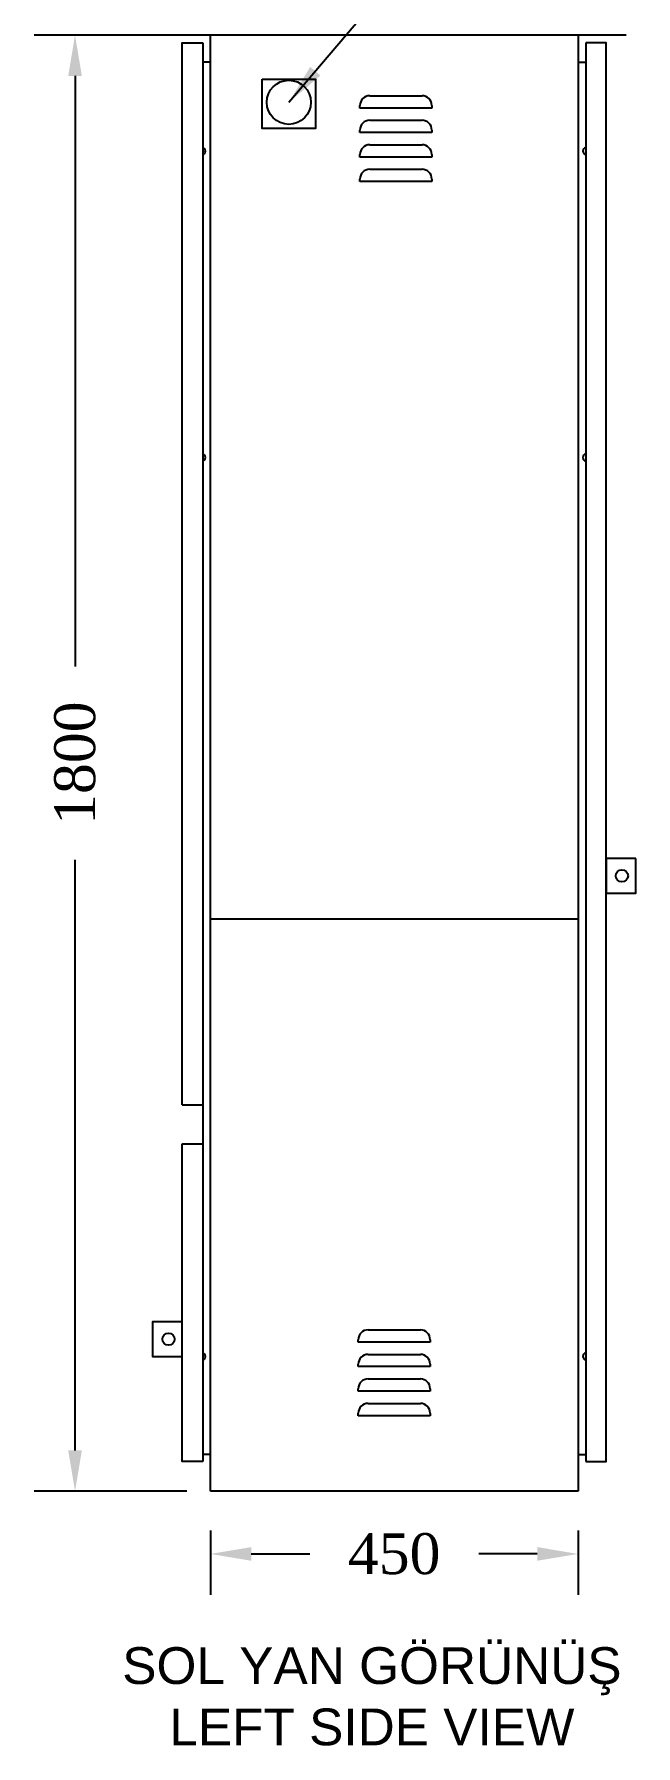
# Model space of a CAD drawing. Header units: metres. Extents: x 665631 to 671054, y 4275967 to 4279024.
# Drawn here: x 665874.7 to 665965, y 4276411.5 to 4276668.4 of the extents above; entities that cross this region are included whole.
import ezdxf

# ---------------------------------------------------------------- set-up
doc = ezdxf.new("R2010")
doc.units = ezdxf.units.M
doc.layers.get('0').update_dxf_attribs({"color": 5, "lineweight": 0})
for name, color, linetype in [('AFB ANTED', 7, 'Continuous'), ('LAYER_1', 7, 'Continuous'), ('Viewport', 7, 'Continuous'), ('VISIBLE', 7, 'Continuous')]:
    doc.layers.add(name, color=color, linetype=linetype)
doc.styles.add('SLDTEXTSTYLE0', font='arial.ttf')
doc.styles.get("Standard").update_dxf_attribs({"font": 'times.ttf'})
doc.dimstyles.new('ISO-25', dxfattribs={"dimtxt": 2.5, "dimasz": 2.5, "dimexe": 1.25, "dimexo": 0.625, "dimtad": 1, "dimtxsty": 'Standard', "dimcen": 2.5, "dimadec": 0, "dimazin": 0, "dimtfac": 1, "dimtmove": 0, "dimatfit": 3, "dimfxl": 1, "dimarcsym": 0})

# ---------------------------------------------------------------- blocks, each defined once
blk = doc.blocks.new('*D111')
at = {"color": 2, "linetype": 'Continuous', "lineweight": -2, "transparency": 16777216}
for p, q in [((-70645.7, 794), (-71038.4, 794)), ((-70988.4, 744), (-70988.4, 21.2)), ((-70988.4, -938), (-70988.4, -215.2)), ((-70851.7, -988), (-71038.4, -988))]:
    blk.add_line(p, q, dxfattribs=at)
at = {"color": 2, "linetype": 'Continuous', "lineweight": 30, "transparency": 16777216}
for points in [[(-70996.7, 744), (-70980, 744), (-70988.4, 794)], [(-70996.7, -938), (-70980, -938), (-70988.4, -988)]]:
    blk.add_solid(points, dxfattribs=at)
at = {"layer": 'Defpoints', "color": 0, "linetype": 'Continuous', "lineweight": 30, "transparency": 16777216}
for p in [(-70595.7, 794), (-70988.4, -988), (-70801.7, -988)]:
    blk.add_point(p, dxfattribs=at)
at = {"color": 2, "linetype": 'Continuous', "transparency": 16777216, "insert": (-70988.4, -97), "char_height": 50, "attachment_point": 5, "rotation": 90}
blk.add_mtext('1800', dxfattribs=at)
blk = doc.blocks.new('*D112')
at = {"color": 2, "linetype": 'Continuous', "lineweight": -2, "transparency": 16777216}
for p, q in [((-70822.7, -1036), (-70822.7, -1114.7)), ((-70372.7, -1036), (-70372.7, -1114.7)), ((-70772.7, -1064.7), (-70701.1, -1064.7)), ((-70422.7, -1064.7), (-70494.2, -1064.7))]:
    blk.add_line(p, q, dxfattribs=at)
at = {"color": 2, "linetype": 'Continuous', "lineweight": 30, "transparency": 16777216}
for points in [[(-70772.7, -1056.3), (-70772.7, -1073), (-70822.7, -1064.7)], [(-70422.7, -1056.3), (-70422.7, -1073), (-70372.7, -1064.7)]]:
    blk.add_solid(points, dxfattribs=at)
at = {"layer": 'Defpoints', "color": 0, "linetype": 'Continuous', "lineweight": 30, "transparency": 16777216}
for p in [(-70822.7, -986, 74), (-70372.7, -986, 74), (-70372.7, -1064.7)]:
    blk.add_point(p, dxfattribs=at)
at = {"color": 2, "linetype": 'Continuous', "transparency": 16777216, "insert": (-70597.7, -1064.7), "char_height": 50, "attachment_point": 5}
blk.add_mtext('450', dxfattribs=at)
blk = doc.blocks.new('353006C')
at = {"layer": 'VISIBLE'}
for p, q in [((-32, -74.3), (32, -74.3)), ((-44, -89.3), (-44, -86.3)), ((44, -89.3), (-44, -89.3)), ((-32, -104.3), (32, -104.3)), ((44, -86.3), (44, -89.3)), ((-44, -119.3), (-44, -116.3)), ((44, -119.3), (-44, -119.3)), ((44, -116.3), (44, -119.3)), ((-44, -149.3), (-44, -146.3)), ((-32, -134.3), (32, -134.3)), ((44, -146.3), (44, -149.3)), ((44, -149.3), (-44, -149.3)), ((-32, -164.3), (32, -164.3)), ((-44, -179.3), (-44, -176.3)), ((44, -179.3), (-44, -179.3)), ((44, -176.3), (44, -179.3))]:
    blk.add_line(p, q, dxfattribs=at)
for centre, start, end in [((-32, -86.3), 90, 180), ((32, -86.3), 0, 90), ((-32, -116.3), 90, 180), ((32, -116.3), 0, 90), ((-32, -146.3), 90, 180), ((32, -146.3), 0, 90), ((-32, -176.3), 90, 180), ((32, -176.3), 0, 90)]:
    blk.add_arc(centre, 12, start, end, dxfattribs=at)
blk = doc.blocks.new('353009C')
at = {"layer": 'VISIBLE'}
for p, q in [((-32, 197.5), (32, 197.5)), ((-44, 182.5), (-44, 185.5)), ((44, 182.5), (-44, 182.5)), ((44, 185.5), (44, 182.5)), ((-44, 152.5), (-44, 155.5)), ((44, 152.5), (-44, 152.5)), ((-32, 167.5), (32, 167.5)), ((44, 155.5), (44, 152.5)), ((-32, 137.5), (32, 137.5)), ((-44, 122.5), (-44, 125.5)), ((44, 122.5), (-44, 122.5)), ((-32, 107.5), (32, 107.5)), ((44, 125.5), (44, 122.5)), ((-44, 92.5), (-44, 95.5)), ((44, 92.5), (-44, 92.5)), ((44, 95.5), (44, 92.5))]:
    blk.add_line(p, q, dxfattribs=at)
for centre, start, end in [((-32, 185.5), 90, 180), ((32, 185.5), 0, 90), ((-32, 155.5), 90, 180), ((32, 155.5), 0, 90), ((-32, 125.5), 90, 180), ((32, 125.5), 0, 90), ((-32, 95.5), 90, 180), ((32, 95.5), 0, 90)]:
    blk.add_arc(centre, 12, start, end, dxfattribs=at)
blk = doc.blocks.new('ANO DETAYI')
at = {"color": 7}
for p, q in [((-70313.929, 794.025, 74), (-70901.041, 794.025, 74)), ((-70832.077, 784.525, 74), (-70832.077, -951.475, 74)), ((-70363.26, 784.525, 74), (-70363.26, -951.475, 74))]:
    blk.add_line(p, q, dxfattribs=at)
at = {"color": 7, "linetype": 'ByBlock', "lineweight": 25, "ltscale": 2.5}
for p, q in [((-70372.669, 794.025, 74), (-70372.669, 761.025, 74)), ((-70822.669, 761.025, 74), (-70832.077, 761.025, 74)), ((-70372.669, 761.025, 74), (-70363.26, 761.025, 74)), ((-70780.669, -287.975, 74), (-70822.669, -287.975, 74)), ((-70832.077, -948.475, 74), (-70832.077, -951.475, 74)), ((-70363.26, -948.475, 74), (-70363.26, -951.475, 74)), ((-70822.669, -987.975, 74), (-70822.669, -974.975, 74)), ((-70780.669, -987.975, 74), (-70822.669, -987.975, 74))]:
    blk.add_line(p, q, dxfattribs=at)
for p, q in [((-70857.077, -514.975, 74), (-70832.077, -514.975, 74)), ((-70857.077, -562.975, 74), (-70832.077, -562.975, 74))]:
    blk.add_line(p, q)
at = {"color": 7, "linetype": 'ByBlock', "lineweight": 25, "ltscale": 2.5, "elevation": 74}
for points in [[(-70857.077, -514.975), (-70857.077, 784.525), (-70832.077, 784.525)], [(-70363.26, -951.475), (-70338.26, -951.475), (-70338.26, 784.525), (-70363.26, 784.525)], [(-70832.077, -951.475), (-70857.077, -951.475), (-70857.077, -562.975)]]:
    blk.add_lwpolyline(points, dxfattribs=at)
at = {"layer": 'AFB ANTED', "color": 4, "elevation": 74}
for points in [[(-70759.485, 740.234), (-70693.852, 740.234), (-70693.852, 679.722), (-70759.485, 679.722)], [(-70302.036, -213.594), (-70338.331, -213.594), (-70338.331, -256.167), (-70302.036, -256.167)], [(-70857.077, -780.627), (-70893.372, -780.627), (-70893.372, -823.2), (-70857.077, -823.2)]]:
    blk.add_lwpolyline(points, close=True, dxfattribs=at)
at = {"layer": 'AFB ANTED', "color": 4}
for centre in [(-70318.939, -234.881, 74), (-70873.98, -801.914, 74)]:
    blk.add_circle(centre, 7.459, dxfattribs=at)
at = {"layer": 'LAYER_1', "color": 7}
for centre, start, end in [((-70833.169, 652.025, 74), 284.033888, 75.966112), ((-70362.169, 652.025, 74), 104.033888, 255.966112), ((-70833.169, 277.025, 74), 284.033888, 75.966112), ((-70362.169, 277.025, 74), 104.033888, 255.966112), ((-70833.169, -822.975, 74), 284.033888, 75.966112), ((-70362.169, -822.975, 74), 104.033888, 255.966112)]:
    blk.add_arc(centre, 4.5, start, end, dxfattribs=at)
at = {"layer": 'Viewport', "color": 7}
for p, q in [((-70822.669, -987.975, 74), (-70822.669, 794.025, 74)), ((-70372.669, 794.025, 74), (-70372.669, -987.975, 74)), ((-70372.669, -287.975, 74), (-70822.669, -287.975, 74)), ((-70822.669, -942.975, 74), (-70832.077, -942.975, 74)), ((-70372.669, -942.975, 74), (-70363.26, -942.975, 74)), ((-70372.669, -987.975, 74), (-70822.669, -987.975, 74))]:
    blk.add_line(p, q, dxfattribs=at)
blk.add_circle((-70726.669, 711.725, 74), 27, dxfattribs=at)
at = {"color": 7, "linetype": 'Continuous'}
for name, p in [('353006C', (-70595.669, 794.025, 74)), ('353009C', (-70597.669, -987.975, 74))]:
    blk.add_blockref(name, p, dxfattribs=at)
at = {"color": 2, "linetype": 'Continuous', "lineweight": 0, "insert": (-70976.621, -1178.796, 74), "char_height": 45, "width": 703.18717, "attachment_point": 1, "style": 'SLDTEXTSTYLE0'}
blk.add_mtext('\\pxqc;SOL YAN GÖRÜNÜŞ\\P\\fArial|b0|i0;LEFT SIDE VIEW', dxfattribs=at)
at = {"color": 7, "linetype": 'Continuous'}
dim = blk.add_linear_dim(base=(-70988.373, -987.975, 74), p1=(-70595.669, 794.025, 74), p2=(-70801.669, -987.975, 74), angle=90, text='1800', dimstyle='ISO-25', override={"dimtxt": 50, "dimasz": 50, "dimexe": 50, "dimexo": 50, "dimgap": 50, "dimtad": 0, "dimcen": 50, "dimclrd": 2, "dimclre": 2, "dimclrt": 2}, dxfattribs=at)
dim.commit()
dim.dimension.update_dxf_attribs({"geometry": '*D111', "text_midpoint": (-70988.373, -96.975, 74)})
dim = blk.add_linear_dim(base=(-70372.669, -1064.658), p1=(-70822.669, -985.975, 74), p2=(-70372.669, -985.975, 74), dimstyle='ISO-25', override={"dimtxt": 50, "dimasz": 50, "dimexe": 50, "dimexo": 50, "dimgap": 50, "dimtad": 0, "dimcen": 50, "dimclrd": 2, "dimclre": 2, "dimclrt": 2}, dxfattribs=at)
dim.commit()
dim.dimension.update_dxf_attribs({"geometry": '*D112', "text_midpoint": (-70597.669, -1064.658)})
blk.add_leader([(-70726.669, 711.725, 74), (-70426.447, 1064.363, 74), (-70409.141, 1064.363, 74)], dimstyle='ISO-25', override={"dimtxt": 50, "dimasz": 50, "dimexe": 50, "dimexo": 50, "dimgap": 50, "dimtad": 0, "dimcen": 50, "dimclrd": 2, "dimclre": 2, "dimclrt": 2}, dxfattribs=at)

msp = doc.modelspace()

# ---------------------------------------------------------------- block references
at = {"layer": 'AFB ANTED', "color": 4, "xscale": 0.1226459346474079, "yscale": 0.1226459346474079, "zscale": 0.1226459346474079}
msp.add_blockref('ANO DETAYI', (674587.27, 4276570.86), dxfattribs=at)

doc.saveas('drawing.dxf')
